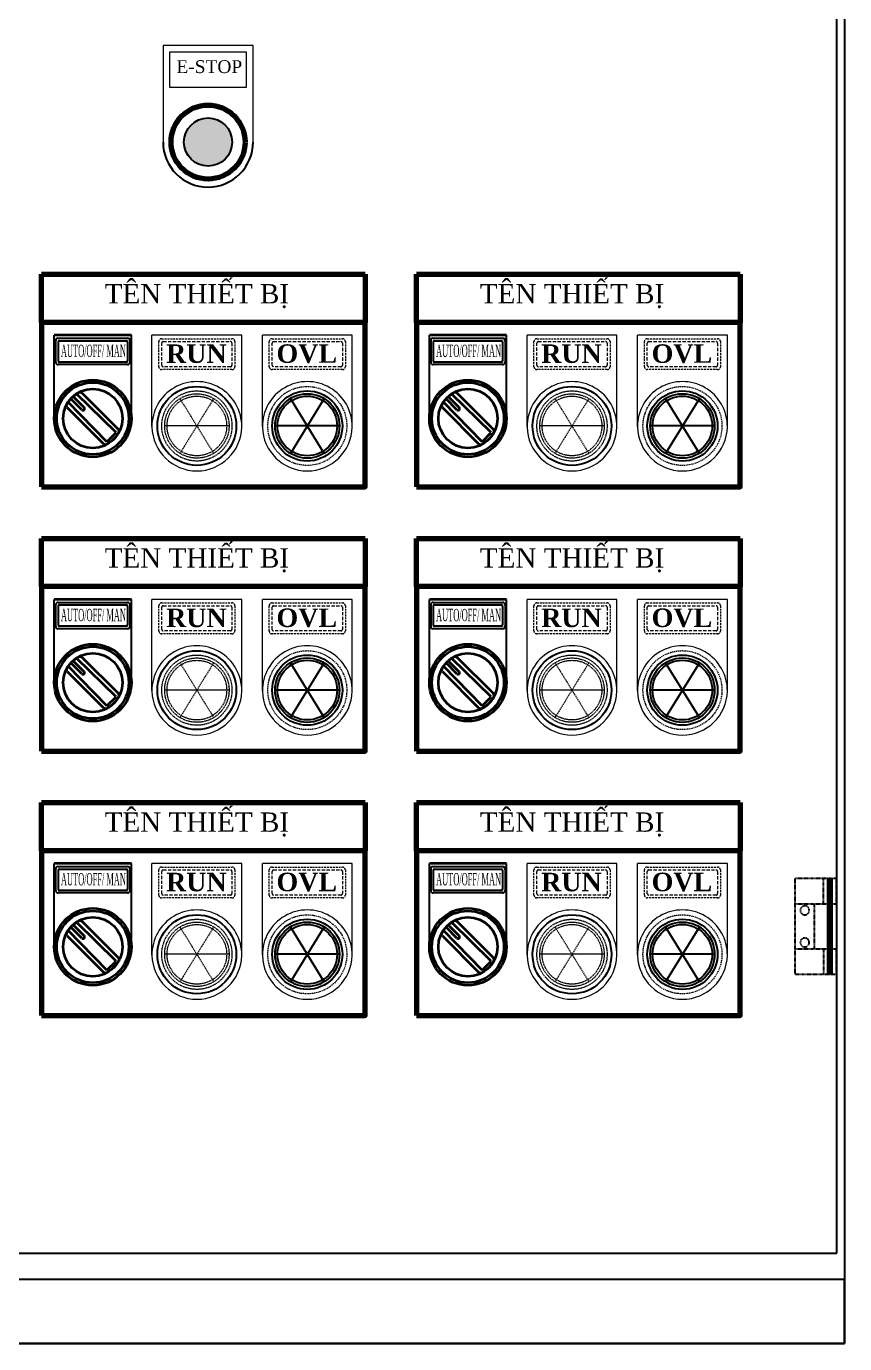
# Model space of a CAD drawing. Header units: inches. Extents: x 187 to 137830, y 99 to 66837.
# Drawn here: x 85398 to 85716, y 59984 to 60496 of the extents above; entities that cross this region are included whole.
import ezdxf

# ---------------------------------------------------------------- set-up
doc = ezdxf.new("R2010")
doc.units = ezdxf.units.IN
doc.header["$MEASUREMENT"] = 0
for name, pattern in [('DASHED', [0.75, 0.5, -0.25]), ('DASHED2', [0.375, 0.25, -0.125]), ('HIDDEN', [0.375, 0.25, -0.125])]:
    doc.linetypes.add(name, pattern=pattern)
for name, color, linetype in [('2', 7, 'Continuous'), ('accessory', 9, 'Continuous'), ('FRAME', 3, 'Continuous'), ('TEXT1', 2, 'Continuous')]:
    doc.layers.add(name, color=color, linetype=linetype)
for name, color, linetype, lineweight in [('KICH THUOC', 6, 'Continuous', 13), ('NetDam', 7, 'Continuous', 35), ('Thin - Continuous', 3, 'DASHED2', 5)]:
    doc.layers.add(name, color=color, linetype=linetype, lineweight=lineweight)
doc.styles.get("Standard").update_dxf_attribs({"font": 'arial.ttf'})

# ---------------------------------------------------------------- blocks, each defined once
blk = doc.blocks.new('HINGE')
at = {"layer": 'accessory', "linetype": 'HIDDEN', "ltscale": 0.5}
for p, q in [((10.5, 17.5), (10.5, 37.5)), ((32.5, 17.5), (0.5, 17.5)), ((17.5, -17.5), (17.5, 17.5)), ((32.5, -17.5), (0.5, -17.5)), ((10.5, -17.5), (10.5, -37.5))]:
    blk.add_line(p, q, dxfattribs=at)
blk.add_lwpolyline([(0.5, -17.5), (0.5, -37.5), (32.5, -37.5), (32.5, 37.5), (0.5, 37.5), (0.5, 17.5)], dxfattribs=at)
at = {"layer": 'accessory', "linetype": 'HIDDEN', "ltscale": 0.5, "const_width": 5}
blk.add_lwpolyline([(5.5, -37.5), (5.5, 37.5)], dxfattribs=at)
at = {"layer": 'accessory', "linetype": 'HIDDEN', "ltscale": 0.5}
for centre in [(25, 12.5), (25, -12.5)]:
    blk.add_circle(centre, 3.5, dxfattribs=at)

msp = doc.modelspace()

# ---------------------------------------------------------------- hatches: boundary and pattern name
h = msp.add_hatch(color=1)
h.dxf.hatch_style = 1
h.paths.add_polyline_path([(85458.9, 60451.39, 1), (85477.65, 60451.39, 1)])

# ---------------------------------------------------------------- linework, layer by layer
at = {"lineweight": 200}
for p, q in [((85403.44, 60381.24), (85403.44, 60399.99)), ((85403.44, 60399.99), (85510.17, 60399.99)), ((85510.17, 60399.99), (85529.35, 60399.99)), ((85529.35, 60399.99), (85529.35, 60381.24)), ((85549.35, 60381.24), (85549.35, 60399.99)), ((85549.35, 60399.99), (85656.08, 60399.99)), ((85656.08, 60399.99), (85675.26, 60399.99)), ((85675.26, 60399.99), (85675.26, 60381.24)), ((85403.44, 60278.49), (85403.44, 60297.24)), ((85403.44, 60297.24), (85510.17, 60297.24)), ((85510.17, 60297.24), (85529.35, 60297.24)), ((85529.35, 60297.24), (85529.35, 60278.49)), ((85549.35, 60278.49), (85549.35, 60297.24)), ((85549.35, 60297.24), (85656.08, 60297.24)), ((85656.08, 60297.24), (85675.26, 60297.24)), ((85675.26, 60297.24), (85675.26, 60278.49)), ((85403.44, 60175.74), (85403.44, 60194.49)), ((85403.44, 60194.49), (85510.17, 60194.49)), ((85510.17, 60194.49), (85529.35, 60194.49)), ((85529.35, 60194.49), (85529.35, 60175.74)), ((85549.35, 60175.74), (85549.35, 60194.49)), ((85549.35, 60194.49), (85656.08, 60194.49)), ((85656.08, 60194.49), (85675.26, 60194.49)), ((85675.26, 60194.49), (85675.26, 60175.74))]:
    msp.add_line(p, q, dxfattribs=at)
for points in [[(85403.44, 60317.24), (85529.35, 60317.24), (85529.35, 60381.24), (85403.44, 60381.24)], [(85549.35, 60317.24), (85675.26, 60317.24), (85675.26, 60381.24), (85549.35, 60381.24)], [(85403.44, 60214.49), (85529.35, 60214.49), (85529.35, 60278.49), (85403.44, 60278.49)], [(85549.35, 60214.49), (85675.26, 60214.49), (85675.26, 60278.49), (85549.35, 60278.49)], [(85403.44, 60111.74), (85529.35, 60111.74), (85529.35, 60175.74), (85403.44, 60175.74)], [(85549.35, 60111.74), (85675.26, 60111.74), (85675.26, 60175.74), (85549.35, 60175.74)]]:
    msp.add_lwpolyline(points, close=True, dxfattribs=at)
at = {"color": 1, "lineweight": 211}
msp.add_circle((85468.27, 60451.39), 14.38, dxfattribs=at)
at = {"color": 1}
msp.add_circle((85468.27, 60451.39), 9.37, dxfattribs=at)
for centre in [(85463.92, 60340.97), (85609.83, 60340.97), (85463.92, 60238.22), (85609.83, 60238.22), (85463.92, 60135.47), (85609.83, 60135.47)]:
    msp.add_circle(centre, 15.35)
at = {"color": 0}
msp.add_arc((85468.27, 60451.39), 17.5, 180, 0, dxfattribs=at)
at = {"layer": '2', "color": 2}
for centre in [(85506.88, 60340.97), (85652.79, 60340.97), (85506.88, 60238.22), (85652.79, 60238.22), (85506.88, 60135.47), (85652.79, 60135.47)]:
    msp.add_circle(centre, 11.6, dxfattribs=at)
at = {"layer": 'FRAME'}
for p, q in [((85712.88, 60019.27), (85712.88, 60465.06)), ((85715.88, 60465.06), (85715.88, 59984.04)), ((85218.88, 60019.27), (85712.88, 60019.27)), ((85715.88, 59984.04), (85215.88, 59984.04))]:
    msp.add_line(p, q, dxfattribs=at)
at = {"layer": 'FRAME', "linetype": 'Continuous'}
for p, q in [((85715.88, 60009.04), (85215.88, 60009.04)), ((85715.88, 59984.04), (85715.88, 60009.04)), ((85215.88, 59984.04), (85715.88, 59984.04))]:
    msp.add_line(p, q, dxfattribs=at)
at = {"layer": 'FRAME'}
for points in [[(85215.88, 60465.06), (85215.88, 60784.04), (85715.88, 60784.04), (85715.88, 60465.06)], [(85712.88, 60465.06), (85712.88, 60781.54), (85218.88, 60781.54), (85218.88, 60465.06)]]:
    msp.add_lwpolyline(points, dxfattribs=at)
at = {"layer": 'KICH THUOC', "color": 0}
msp.add_lwpolyline([(85485.77, 60451.39), (85485.77, 60488.89), (85450.77, 60488.89), (85450.77, 60451.39)], dxfattribs=at)
msp.add_lwpolyline([(85453.27, 60472.71), (85483.27, 60472.71), (85483.27, 60486.39), (85453.27, 60486.39)], close=True, dxfattribs=at)
at = {"layer": 'NetDam', "color": 0, "linetype": 'ByBlock', "lineweight": -2}
for p, q in [((85408.44, 60343.89), (85408.44, 60376.24)), ((85438.44, 60343.89), (85438.44, 60376.24)), ((85554.35, 60343.89), (85554.35, 60376.24)), ((85584.35, 60343.89), (85584.35, 60376.24)), ((85408.44, 60241.14), (85408.44, 60273.49)), ((85438.44, 60241.14), (85438.44, 60273.49)), ((85554.35, 60241.14), (85554.35, 60273.49)), ((85584.35, 60241.14), (85584.35, 60273.49)), ((85408.44, 60138.39), (85408.44, 60170.74)), ((85438.44, 60138.39), (85438.44, 60170.74)), ((85554.35, 60138.39), (85554.35, 60170.74)), ((85584.35, 60138.39), (85584.35, 60170.74))]:
    msp.add_line(p, q, dxfattribs=at)
at = {"layer": 'NetDam', "color": 7, "ltscale": 0.1}
for p, q in [((85438.44, 60376.24), (85408.44, 60376.24)), ((85584.35, 60376.24), (85554.35, 60376.24)), ((85438.44, 60273.49), (85408.44, 60273.49)), ((85584.35, 60273.49), (85554.35, 60273.49)), ((85438.44, 60170.74), (85408.44, 60170.74)), ((85584.35, 60170.74), (85554.35, 60170.74))]:
    msp.add_line(p, q, dxfattribs=at)
at = {"layer": 'NetDam', "color": 0, "lineweight": -2, "ltscale": 3}
for p, q in [((85408.98, 60374.13), (85408.98, 60365.82)), ((85409.95, 60375.1), (85436.93, 60375.1)), ((85437.9, 60374.13), (85437.9, 60365.82)), ((85554.89, 60374.13), (85554.89, 60365.82)), ((85555.86, 60375.1), (85582.84, 60375.1)), ((85583.81, 60374.13), (85583.81, 60365.82)), ((85436.93, 60364.85), (85409.95, 60364.85)), ((85582.84, 60364.85), (85555.86, 60364.85)), ((85408.98, 60271.38), (85408.98, 60263.07)), ((85409.95, 60272.35), (85436.93, 60272.35)), ((85437.9, 60271.38), (85437.9, 60263.07)), ((85554.89, 60271.38), (85554.89, 60263.07)), ((85555.86, 60272.35), (85582.84, 60272.35)), ((85583.81, 60271.38), (85583.81, 60263.07)), ((85436.93, 60262.1), (85409.95, 60262.1)), ((85582.84, 60262.1), (85555.86, 60262.1)), ((85408.98, 60168.63), (85408.98, 60160.32)), ((85409.95, 60169.6), (85436.93, 60169.6)), ((85437.9, 60168.63), (85437.9, 60160.32)), ((85554.89, 60168.63), (85554.89, 60160.32)), ((85555.86, 60169.6), (85582.84, 60169.6)), ((85583.81, 60168.63), (85583.81, 60160.32)), ((85436.93, 60159.35), (85409.95, 60159.35)), ((85582.84, 60159.35), (85555.86, 60159.35))]:
    msp.add_line(p, q, dxfattribs=at)
at = {"layer": 'NetDam', "color": 0, "lineweight": -2, "ltscale": 5}
for p, q in [((85409.95, 60373.65), (85409.95, 60366.31)), ((85410.44, 60374.13), (85436.44, 60374.13)), ((85436.93, 60373.65), (85436.93, 60366.31)), ((85555.86, 60373.65), (85555.86, 60366.31)), ((85556.35, 60374.13), (85582.35, 60374.13)), ((85582.84, 60373.65), (85582.84, 60366.31)), ((85436.44, 60365.82), (85410.44, 60365.82)), ((85582.35, 60365.82), (85556.35, 60365.82)), ((85409.95, 60270.9), (85409.95, 60263.56)), ((85410.44, 60271.38), (85436.44, 60271.38)), ((85436.93, 60270.9), (85436.93, 60263.56)), ((85555.86, 60270.9), (85555.86, 60263.56)), ((85556.35, 60271.38), (85582.35, 60271.38)), ((85582.84, 60270.9), (85582.84, 60263.56)), ((85436.44, 60263.07), (85410.44, 60263.07)), ((85582.35, 60263.07), (85556.35, 60263.07)), ((85409.95, 60168.15), (85409.95, 60160.81)), ((85410.44, 60168.63), (85436.44, 60168.63)), ((85436.93, 60168.15), (85436.93, 60160.81)), ((85555.86, 60168.15), (85555.86, 60160.81)), ((85556.35, 60168.63), (85582.35, 60168.63)), ((85582.84, 60168.15), (85582.84, 60160.81)), ((85436.44, 60160.32), (85410.44, 60160.32)), ((85582.35, 60160.32), (85556.35, 60160.32))]:
    msp.add_line(p, q, dxfattribs=at)
at = {"layer": 'NetDam'}
for p, q in [((85413.32, 60349.36), (85415.31, 60352.02)), ((85428.96, 60334.84), (85413.88, 60350.28)), ((85419.19, 60347.29), (85414.95, 60351.53)), ((85415.31, 60352.02), (85417.97, 60354)), ((85420.04, 60348.14), (85415.8, 60352.38)), ((85432.49, 60338.37), (85417.05, 60353.45)), ((85417.97, 60354), (85418.59, 60354.11)), ((85418.59, 60354.11), (85419.15, 60353.83)), ((85419.15, 60353.83), (85433.38, 60339.6)), ((85559.23, 60349.36), (85561.22, 60352.02)), ((85574.87, 60334.84), (85559.79, 60350.28)), ((85565.1, 60347.29), (85560.86, 60351.53)), ((85561.22, 60352.02), (85563.88, 60354)), ((85565.95, 60348.14), (85561.71, 60352.38)), ((85578.4, 60338.37), (85562.96, 60353.45)), ((85563.88, 60354), (85564.5, 60354.11)), ((85564.5, 60354.11), (85565.06, 60353.83)), ((85565.06, 60353.83), (85579.29, 60339.6)), ((85413.21, 60348.74), (85413.32, 60349.36)), ((85413.5, 60348.17), (85413.21, 60348.74)), ((85413.5, 60348.17), (85427.73, 60333.94)), ((85559.12, 60348.74), (85559.23, 60349.36)), ((85559.41, 60348.17), (85559.12, 60348.74)), ((85559.41, 60348.17), (85573.64, 60333.94)), ((85430.75, 60335.01), (85428.91, 60333.77)), ((85428.96, 60334.84), (85432.49, 60338.37)), ((85432.32, 60336.58), (85430.75, 60335.01)), ((85433.56, 60338.42), (85432.32, 60336.58)), ((85433.67, 60339.04), (85433.38, 60339.6)), ((85433.67, 60339.04), (85433.56, 60338.42)), ((85576.66, 60335.01), (85574.82, 60333.77)), ((85574.87, 60334.84), (85578.4, 60338.37)), ((85578.23, 60336.58), (85576.66, 60335.01)), ((85579.47, 60338.42), (85578.23, 60336.58)), ((85579.58, 60339.04), (85579.29, 60339.6)), ((85579.58, 60339.04), (85579.47, 60338.42)), ((85428.29, 60333.66), (85427.73, 60333.94)), ((85428.91, 60333.77), (85428.29, 60333.66)), ((85574.2, 60333.66), (85573.64, 60333.94)), ((85574.82, 60333.77), (85574.2, 60333.66)), ((85413.32, 60246.61), (85415.31, 60249.27)), ((85428.96, 60232.09), (85413.88, 60247.53)), ((85419.19, 60244.54), (85414.95, 60248.78)), ((85415.31, 60249.27), (85417.97, 60251.25)), ((85420.04, 60245.39), (85415.8, 60249.63)), ((85432.49, 60235.62), (85417.05, 60250.7)), ((85417.97, 60251.25), (85418.59, 60251.36)), ((85418.59, 60251.36), (85419.15, 60251.08)), ((85419.15, 60251.08), (85433.38, 60236.85)), ((85559.23, 60246.61), (85561.22, 60249.27)), ((85574.87, 60232.09), (85559.79, 60247.53)), ((85565.1, 60244.54), (85560.86, 60248.78)), ((85561.22, 60249.27), (85563.88, 60251.25)), ((85565.95, 60245.39), (85561.71, 60249.63)), ((85578.4, 60235.62), (85562.96, 60250.7)), ((85563.88, 60251.25), (85564.5, 60251.36)), ((85564.5, 60251.36), (85565.06, 60251.08)), ((85565.06, 60251.08), (85579.29, 60236.85)), ((85413.21, 60245.99), (85413.32, 60246.61)), ((85413.5, 60245.42), (85413.21, 60245.99)), ((85413.5, 60245.42), (85427.73, 60231.19)), ((85559.12, 60245.99), (85559.23, 60246.61)), ((85559.41, 60245.42), (85559.12, 60245.99)), ((85559.41, 60245.42), (85573.64, 60231.19)), ((85430.75, 60232.26), (85428.91, 60231.02)), ((85428.96, 60232.09), (85432.49, 60235.62)), ((85432.32, 60233.83), (85430.75, 60232.26)), ((85433.56, 60235.67), (85432.32, 60233.83)), ((85433.67, 60236.29), (85433.38, 60236.85)), ((85433.67, 60236.29), (85433.56, 60235.67)), ((85576.66, 60232.26), (85574.82, 60231.02)), ((85574.87, 60232.09), (85578.4, 60235.62)), ((85578.23, 60233.83), (85576.66, 60232.26)), ((85579.47, 60235.67), (85578.23, 60233.83)), ((85579.58, 60236.29), (85579.29, 60236.85)), ((85579.58, 60236.29), (85579.47, 60235.67)), ((85428.29, 60230.91), (85427.73, 60231.19)), ((85428.91, 60231.02), (85428.29, 60230.91)), ((85574.2, 60230.91), (85573.64, 60231.19)), ((85574.82, 60231.02), (85574.2, 60230.91)), ((85413.32, 60143.86), (85415.31, 60146.52)), ((85419.19, 60141.79), (85414.95, 60146.03)), ((85415.31, 60146.52), (85417.97, 60148.5)), ((85420.04, 60142.64), (85415.8, 60146.88)), ((85432.49, 60132.87), (85417.05, 60147.95)), ((85417.97, 60148.5), (85418.59, 60148.61)), ((85418.59, 60148.61), (85419.15, 60148.33)), ((85419.15, 60148.33), (85433.38, 60134.1)), ((85559.23, 60143.86), (85561.22, 60146.52)), ((85565.1, 60141.79), (85560.86, 60146.03)), ((85561.22, 60146.52), (85563.88, 60148.5)), ((85565.95, 60142.64), (85561.71, 60146.88)), ((85578.4, 60132.87), (85562.96, 60147.95)), ((85563.88, 60148.5), (85564.5, 60148.61)), ((85564.5, 60148.61), (85565.06, 60148.33)), ((85565.06, 60148.33), (85579.29, 60134.1)), ((85413.21, 60143.24), (85413.32, 60143.86)), ((85413.5, 60142.67), (85413.21, 60143.24)), ((85413.5, 60142.67), (85427.73, 60128.44)), ((85428.96, 60129.34), (85413.88, 60144.78)), ((85559.12, 60143.24), (85559.23, 60143.86)), ((85559.41, 60142.67), (85559.12, 60143.24)), ((85559.41, 60142.67), (85573.64, 60128.44)), ((85574.87, 60129.34), (85559.79, 60144.78)), ((85428.96, 60129.34), (85432.49, 60132.87)), ((85432.32, 60131.08), (85430.75, 60129.51)), ((85433.56, 60132.92), (85432.32, 60131.08)), ((85433.67, 60133.54), (85433.38, 60134.1)), ((85433.67, 60133.54), (85433.56, 60132.92)), ((85574.87, 60129.34), (85578.4, 60132.87)), ((85578.23, 60131.08), (85576.66, 60129.51)), ((85579.47, 60132.92), (85578.23, 60131.08)), ((85579.58, 60133.54), (85579.29, 60134.1)), ((85579.58, 60133.54), (85579.47, 60132.92)), ((85428.29, 60128.16), (85427.73, 60128.44)), ((85428.91, 60128.27), (85428.29, 60128.16)), ((85430.75, 60129.51), (85428.91, 60128.27)), ((85574.2, 60128.16), (85573.64, 60128.44)), ((85574.82, 60128.27), (85574.2, 60128.16)), ((85576.66, 60129.51), (85574.82, 60128.27))]:
    msp.add_line(p, q, dxfattribs=at)
for centre, radius in [((85423.44, 60343.89), 15), ((85423.44, 60343.89), 14), ((85423.44, 60343.89), 11.5), ((85569.35, 60343.89), 15), ((85569.35, 60343.89), 14), ((85569.35, 60343.89), 11.5), ((85423.44, 60241.14), 15), ((85423.44, 60241.14), 14), ((85423.44, 60241.14), 11.5), ((85569.35, 60241.14), 15), ((85569.35, 60241.14), 14), ((85569.35, 60241.14), 11.5), ((85423.44, 60138.39), 15), ((85423.44, 60138.39), 14), ((85569.35, 60138.39), 15), ((85569.35, 60138.39), 14), ((85423.44, 60138.39), 11.5), ((85569.35, 60138.39), 11.5)]:
    msp.add_circle(centre, radius, dxfattribs=at)
at = {"layer": 'NetDam', "color": 0, "lineweight": -2, "ltscale": 3}
for centre, start, end in [((85409.95, 60374.13), 90, 180), ((85436.93, 60374.13), 360, 90), ((85555.86, 60374.13), 90, 180), ((85582.84, 60374.13), 360, 90), ((85409.95, 60365.82), 180, 270), ((85436.93, 60365.82), 270, 0), ((85555.86, 60365.82), 180, 270), ((85582.84, 60365.82), 270, 0), ((85409.95, 60271.38), 90, 180), ((85436.93, 60271.38), 360, 90), ((85555.86, 60271.38), 90, 180), ((85582.84, 60271.38), 360, 90), ((85409.95, 60263.07), 180, 270), ((85436.93, 60263.07), 270, 0), ((85555.86, 60263.07), 180, 270), ((85582.84, 60263.07), 270, 0), ((85409.95, 60168.63), 90, 180), ((85436.93, 60168.63), 360, 90), ((85555.86, 60168.63), 90, 180), ((85582.84, 60168.63), 360, 90), ((85409.95, 60160.32), 180, 270), ((85436.93, 60160.32), 270, 0), ((85555.86, 60160.32), 180, 270), ((85582.84, 60160.32), 270, 0)]:
    msp.add_arc(centre, 0.971, start, end, dxfattribs=at)
at = {"layer": 'NetDam', "color": 0, "lineweight": -2, "ltscale": 5}
for centre, start, end in [((85410.44, 60373.65), 90, 180), ((85436.44, 60373.65), 0, 90), ((85556.35, 60373.65), 90, 180), ((85582.35, 60373.65), 0, 90), ((85410.44, 60366.31), 180, 270), ((85436.44, 60366.31), 270, 360), ((85556.35, 60366.31), 180, 270), ((85582.35, 60366.31), 270, 360), ((85410.44, 60270.9), 90, 180), ((85436.44, 60270.9), 0, 90), ((85556.35, 60270.9), 90, 180), ((85582.35, 60270.9), 0, 90), ((85410.44, 60263.56), 180, 270), ((85436.44, 60263.56), 270, 360), ((85556.35, 60263.56), 180, 270), ((85582.35, 60263.56), 270, 360), ((85410.44, 60168.15), 90, 180), ((85436.44, 60168.15), 0, 90), ((85556.35, 60168.15), 90, 180), ((85582.35, 60168.15), 0, 90), ((85410.44, 60160.81), 180, 270), ((85436.44, 60160.81), 270, 360), ((85556.35, 60160.81), 180, 270), ((85582.35, 60160.81), 270, 360)]:
    msp.add_arc(centre, 0.486, start, end, dxfattribs=at)
at = {"layer": 'NetDam'}
for centre in [(85419.61, 60347.72), (85565.52, 60347.72), (85419.61, 60244.97), (85565.52, 60244.97), (85419.61, 60142.22), (85565.52, 60142.22)]:
    msp.add_arc(centre, 0.6, 224.9129, 45.0866, dxfattribs=at)
at = {"layer": 'TEXT1'}
for p, q in [((85513.46, 60330.31), (85500.29, 60351.62)), ((85513.46, 60351.62), (85500.3, 60330.31)), ((85659.37, 60330.31), (85646.2, 60351.62)), ((85659.37, 60351.62), (85646.21, 60330.31)), ((85519.4, 60340.97), (85494.35, 60340.97)), ((85665.31, 60340.97), (85640.26, 60340.97)), ((85513.46, 60227.56), (85500.29, 60248.87)), ((85513.46, 60248.87), (85500.3, 60227.56)), ((85659.37, 60227.56), (85646.2, 60248.87)), ((85659.37, 60248.87), (85646.21, 60227.56)), ((85519.4, 60238.22), (85494.35, 60238.22)), ((85665.31, 60238.22), (85640.26, 60238.22)), ((85513.46, 60124.81), (85500.29, 60146.12)), ((85513.46, 60146.12), (85500.3, 60124.81)), ((85659.37, 60124.81), (85646.2, 60146.12)), ((85659.37, 60146.12), (85646.21, 60124.81)), ((85519.4, 60135.47), (85494.35, 60135.47)), ((85665.31, 60135.47), (85640.26, 60135.47))]:
    msp.add_line(p, q, dxfattribs=at)
at = {"layer": 'TEXT1', "color": 5, "linetype": 'DASHED', "lineweight": 5, "ltscale": 3}
for p, q in [((85500.3, 60351.62), (85506.88, 60340.97)), ((85500.3, 60351.62), (85506.88, 60340.97)), ((85513.46, 60351.62), (85506.88, 60340.97)), ((85513.46, 60351.62), (85506.88, 60340.97)), ((85646.21, 60351.62), (85652.79, 60340.97)), ((85646.21, 60351.62), (85652.79, 60340.97)), ((85659.37, 60351.62), (85652.79, 60340.97)), ((85659.37, 60351.62), (85652.79, 60340.97)), ((85506.87, 60340.97), (85494.35, 60340.97)), ((85506.87, 60340.97), (85494.35, 60340.97)), ((85500.3, 60330.31), (85506.88, 60340.97)), ((85500.3, 60330.31), (85506.88, 60340.97)), ((85513.46, 60330.31), (85506.88, 60340.97)), ((85506.88, 60340.97), (85519.4, 60340.97)), ((85513.46, 60330.31), (85506.88, 60340.97)), ((85506.88, 60340.97), (85519.4, 60340.97)), ((85652.78, 60340.97), (85640.26, 60340.97)), ((85652.78, 60340.97), (85640.26, 60340.97)), ((85646.21, 60330.31), (85652.79, 60340.97)), ((85646.21, 60330.31), (85652.79, 60340.97)), ((85659.37, 60330.31), (85652.79, 60340.97)), ((85652.79, 60340.97), (85665.31, 60340.97)), ((85659.37, 60330.31), (85652.79, 60340.97)), ((85652.79, 60340.97), (85665.31, 60340.97)), ((85500.3, 60248.87), (85506.88, 60238.22)), ((85500.3, 60248.87), (85506.88, 60238.22)), ((85513.46, 60248.87), (85506.88, 60238.22)), ((85513.46, 60248.87), (85506.88, 60238.22)), ((85646.21, 60248.87), (85652.79, 60238.22)), ((85646.21, 60248.87), (85652.79, 60238.22)), ((85659.37, 60248.87), (85652.79, 60238.22)), ((85659.37, 60248.87), (85652.79, 60238.22)), ((85506.87, 60238.22), (85494.35, 60238.22)), ((85506.87, 60238.22), (85494.35, 60238.22)), ((85500.3, 60227.56), (85506.88, 60238.22)), ((85500.3, 60227.56), (85506.88, 60238.22)), ((85513.46, 60227.56), (85506.88, 60238.22)), ((85506.88, 60238.22), (85519.4, 60238.22)), ((85513.46, 60227.56), (85506.88, 60238.22)), ((85506.88, 60238.22), (85519.4, 60238.22)), ((85652.78, 60238.22), (85640.26, 60238.22)), ((85652.78, 60238.22), (85640.26, 60238.22)), ((85646.21, 60227.56), (85652.79, 60238.22)), ((85646.21, 60227.56), (85652.79, 60238.22)), ((85659.37, 60227.56), (85652.79, 60238.22)), ((85652.79, 60238.22), (85665.31, 60238.22)), ((85659.37, 60227.56), (85652.79, 60238.22)), ((85652.79, 60238.22), (85665.31, 60238.22)), ((85500.3, 60146.12), (85506.88, 60135.47)), ((85500.3, 60146.12), (85506.88, 60135.47)), ((85513.46, 60146.12), (85506.88, 60135.47)), ((85513.46, 60146.12), (85506.88, 60135.47)), ((85646.21, 60146.12), (85652.79, 60135.47)), ((85646.21, 60146.12), (85652.79, 60135.47)), ((85659.37, 60146.12), (85652.79, 60135.47)), ((85659.37, 60146.12), (85652.79, 60135.47)), ((85506.87, 60135.47), (85494.35, 60135.47)), ((85506.87, 60135.47), (85494.35, 60135.47)), ((85500.3, 60124.81), (85506.88, 60135.47)), ((85500.3, 60124.81), (85506.88, 60135.47)), ((85513.46, 60124.81), (85506.88, 60135.47)), ((85506.88, 60135.47), (85519.4, 60135.47)), ((85513.46, 60124.81), (85506.88, 60135.47)), ((85506.88, 60135.47), (85519.4, 60135.47)), ((85652.78, 60135.47), (85640.26, 60135.47)), ((85652.78, 60135.47), (85640.26, 60135.47)), ((85646.21, 60124.81), (85652.79, 60135.47)), ((85646.21, 60124.81), (85652.79, 60135.47)), ((85659.37, 60124.81), (85652.79, 60135.47)), ((85652.79, 60135.47), (85665.31, 60135.47)), ((85659.37, 60124.81), (85652.79, 60135.47)), ((85652.79, 60135.47), (85665.31, 60135.47))]:
    msp.add_line(p, q, dxfattribs=at)
at = {"layer": 'TEXT1', "color": 133, "linetype": 'DASHED', "lineweight": 5}
for centre in [(85506.87, 60340.97), (85506.87, 60340.97), (85652.78, 60340.97), (85652.78, 60340.97), (85506.87, 60238.22), (85506.87, 60238.22), (85652.78, 60238.22), (85652.78, 60238.22), (85506.87, 60135.47), (85506.87, 60135.47), (85652.78, 60135.47), (85652.78, 60135.47)]:
    msp.add_circle(centre, 13.65, dxfattribs=at)
at = {"layer": 'TEXT1'}
for centre, radius in [((85506.87, 60340.97), 13.65), ((85506.87, 60340.97), 12.53), ((85652.78, 60340.97), 13.65), ((85652.78, 60340.97), 12.53), ((85506.87, 60238.22), 13.65), ((85506.87, 60238.22), 12.53), ((85652.78, 60238.22), 13.65), ((85652.78, 60238.22), 12.53), ((85506.87, 60135.47), 13.65), ((85506.87, 60135.47), 12.53), ((85652.78, 60135.47), 13.65), ((85652.78, 60135.47), 12.53)]:
    msp.add_circle(centre, radius, dxfattribs=at)
at = {"layer": 'Thin - Continuous', "color": 171, "linetype": 'ByBlock', "lineweight": 5}
for p, q in [((85481.4, 60376.24), (85446.44, 60376.24)), ((85446.44, 60340.78), (85446.44, 60376.24)), ((85481.4, 60340.78), (85481.4, 60376.24)), ((85524.35, 60376.24), (85489.4, 60376.24)), ((85489.4, 60340.78), (85489.4, 60376.24)), ((85524.35, 60340.78), (85524.35, 60376.24)), ((85627.31, 60376.24), (85592.35, 60376.24)), ((85592.35, 60340.78), (85592.35, 60376.24)), ((85627.31, 60340.78), (85627.31, 60376.24)), ((85670.26, 60376.24), (85635.31, 60376.24)), ((85635.31, 60340.78), (85635.31, 60376.24)), ((85670.26, 60340.78), (85670.26, 60376.24)), ((85481.4, 60273.49), (85446.44, 60273.49)), ((85446.44, 60238.03), (85446.44, 60273.49)), ((85481.4, 60238.03), (85481.4, 60273.49)), ((85524.35, 60273.49), (85489.4, 60273.49)), ((85489.4, 60238.03), (85489.4, 60273.49)), ((85524.35, 60238.03), (85524.35, 60273.49)), ((85627.31, 60273.49), (85592.35, 60273.49)), ((85592.35, 60238.03), (85592.35, 60273.49)), ((85627.31, 60238.03), (85627.31, 60273.49)), ((85670.26, 60273.49), (85635.31, 60273.49)), ((85635.31, 60238.03), (85635.31, 60273.49)), ((85670.26, 60238.03), (85670.26, 60273.49)), ((85481.4, 60170.74), (85446.44, 60170.74)), ((85446.44, 60135.28), (85446.44, 60170.74)), ((85481.4, 60135.28), (85481.4, 60170.74)), ((85524.35, 60170.74), (85489.4, 60170.74)), ((85489.4, 60135.28), (85489.4, 60170.74)), ((85524.35, 60135.28), (85524.35, 60170.74)), ((85627.31, 60170.74), (85592.35, 60170.74)), ((85592.35, 60135.28), (85592.35, 60170.74)), ((85627.31, 60135.28), (85627.31, 60170.74)), ((85670.26, 60170.74), (85635.31, 60170.74)), ((85635.31, 60135.28), (85635.31, 60170.74)), ((85670.26, 60135.28), (85670.26, 60170.74))]:
    msp.add_line(p, q, dxfattribs=at)
at = {"layer": 'Thin - Continuous'}
for p, q in [((85470.5, 60351.62), (85457.34, 60330.31)), ((85457.34, 60351.62), (85470.5, 60330.31)), ((85616.41, 60351.62), (85603.25, 60330.31)), ((85603.25, 60351.62), (85616.41, 60330.31)), ((85476.44, 60340.97), (85451.39, 60340.97)), ((85622.35, 60340.97), (85597.3, 60340.97)), ((85470.5, 60248.87), (85457.34, 60227.56)), ((85457.34, 60248.87), (85470.5, 60227.56)), ((85616.41, 60248.87), (85603.25, 60227.56)), ((85603.25, 60248.87), (85616.41, 60227.56)), ((85476.44, 60238.22), (85451.39, 60238.22)), ((85622.35, 60238.22), (85597.3, 60238.22)), ((85470.5, 60146.12), (85457.34, 60124.81)), ((85457.34, 60146.12), (85470.5, 60124.81)), ((85616.41, 60146.12), (85603.25, 60124.81)), ((85603.25, 60146.12), (85616.41, 60124.81)), ((85476.44, 60135.47), (85451.39, 60135.47)), ((85622.35, 60135.47), (85597.3, 60135.47))]:
    msp.add_line(p, q, dxfattribs=at)
at = {"layer": 'Thin - Continuous', "color": 6, "linetype": 'HIDDEN', "lineweight": 5, "ltscale": 3}
for points in [[(85477.58, 60362.89), (85450.26, 60362.89, -0.414214), (85449.12, 60364.02), (85449.12, 60373.77, -0.414214), (85450.26, 60374.91), (85477.58, 60374.91, -0.414214), (85478.72, 60373.77), (85478.72, 60364.02, -0.414214)], [(85520.54, 60362.89), (85493.21, 60362.89, -0.414214), (85492.07, 60364.02), (85492.07, 60373.77, -0.414214), (85493.21, 60374.91), (85520.54, 60374.91, -0.414214), (85521.67, 60373.77), (85521.67, 60364.02, -0.414214)], [(85623.49, 60362.89), (85596.17, 60362.89, -0.414214), (85595.03, 60364.02), (85595.03, 60373.77, -0.414214), (85596.17, 60374.91), (85623.49, 60374.91, -0.414214), (85624.63, 60373.77), (85624.63, 60364.02, -0.414214)], [(85666.45, 60362.89), (85639.12, 60362.89, -0.414214), (85637.98, 60364.02), (85637.98, 60373.77, -0.414214), (85639.12, 60374.91), (85666.45, 60374.91, -0.414214), (85667.58, 60373.77), (85667.58, 60364.02, -0.414214)], [(85477.58, 60260.14), (85450.26, 60260.14, -0.414214), (85449.12, 60261.27), (85449.12, 60271.02, -0.414214), (85450.26, 60272.16), (85477.58, 60272.16, -0.414214), (85478.72, 60271.02), (85478.72, 60261.27, -0.414214)], [(85520.54, 60260.14), (85493.21, 60260.14, -0.414214), (85492.07, 60261.27), (85492.07, 60271.02, -0.414214), (85493.21, 60272.16), (85520.54, 60272.16, -0.414214), (85521.67, 60271.02), (85521.67, 60261.27, -0.414214)], [(85623.49, 60260.14), (85596.17, 60260.14, -0.414214), (85595.03, 60261.27), (85595.03, 60271.02, -0.414214), (85596.17, 60272.16), (85623.49, 60272.16, -0.414214), (85624.63, 60271.02), (85624.63, 60261.27, -0.414214)], [(85666.45, 60260.14), (85639.12, 60260.14, -0.414214), (85637.98, 60261.27), (85637.98, 60271.02, -0.414214), (85639.12, 60272.16), (85666.45, 60272.16, -0.414214), (85667.58, 60271.02), (85667.58, 60261.27, -0.414214)], [(85477.58, 60157.39), (85450.26, 60157.39, -0.414214), (85449.12, 60158.52), (85449.12, 60168.27, -0.414214), (85450.26, 60169.41), (85477.58, 60169.41, -0.414214), (85478.72, 60168.27), (85478.72, 60158.52, -0.414214)], [(85520.54, 60157.39), (85493.21, 60157.39, -0.414214), (85492.07, 60158.52), (85492.07, 60168.27, -0.414214), (85493.21, 60169.41), (85520.54, 60169.41, -0.414214), (85521.67, 60168.27), (85521.67, 60158.52, -0.414214)], [(85623.49, 60157.39), (85596.17, 60157.39, -0.414214), (85595.03, 60158.52), (85595.03, 60168.27, -0.414214), (85596.17, 60169.41), (85623.49, 60169.41, -0.414214), (85624.63, 60168.27), (85624.63, 60158.52, -0.414214)], [(85666.45, 60157.39), (85639.12, 60157.39, -0.414214), (85637.98, 60158.52), (85637.98, 60168.27, -0.414214), (85639.12, 60169.41), (85666.45, 60169.41, -0.414214), (85667.58, 60168.27), (85667.58, 60158.52, -0.414214)]]:
    msp.add_lwpolyline(points, format="xyb", close=True, dxfattribs=at)
at = {"layer": 'Thin - Continuous', "color": 4, "linetype": 'HIDDEN', "lineweight": 5, "ltscale": 5}
for points in [[(85477.01, 60364.02), (85450.83, 60364.02, -0.414214), (85450.26, 60364.59), (85450.26, 60373.2, -0.414214), (85450.83, 60373.77), (85477.01, 60373.77, -0.414214), (85477.58, 60373.2), (85477.58, 60364.59, -0.414214)], [(85519.97, 60364.02), (85493.78, 60364.02, -0.414214), (85493.21, 60364.59), (85493.21, 60373.2, -0.414214), (85493.78, 60373.77), (85519.97, 60373.77, -0.414214), (85520.54, 60373.2), (85520.54, 60364.59, -0.414214)], [(85622.92, 60364.02), (85596.74, 60364.02, -0.414214), (85596.17, 60364.59), (85596.17, 60373.2, -0.414214), (85596.74, 60373.77), (85622.92, 60373.77, -0.414214), (85623.49, 60373.2), (85623.49, 60364.59, -0.414214)], [(85665.88, 60364.02), (85639.69, 60364.02, -0.414214), (85639.12, 60364.59), (85639.12, 60373.2, -0.414214), (85639.69, 60373.77), (85665.88, 60373.77, -0.414214), (85666.45, 60373.2), (85666.45, 60364.59, -0.414214)], [(85477.01, 60261.27), (85450.83, 60261.27, -0.414214), (85450.26, 60261.84), (85450.26, 60270.45, -0.414214), (85450.83, 60271.02), (85477.01, 60271.02, -0.414214), (85477.58, 60270.45), (85477.58, 60261.84, -0.414214)], [(85519.97, 60261.27), (85493.78, 60261.27, -0.414214), (85493.21, 60261.84), (85493.21, 60270.45, -0.414214), (85493.78, 60271.02), (85519.97, 60271.02, -0.414214), (85520.54, 60270.45), (85520.54, 60261.84, -0.414214)], [(85622.92, 60261.27), (85596.74, 60261.27, -0.414214), (85596.17, 60261.84), (85596.17, 60270.45, -0.414214), (85596.74, 60271.02), (85622.92, 60271.02, -0.414214), (85623.49, 60270.45), (85623.49, 60261.84, -0.414214)], [(85665.88, 60261.27), (85639.69, 60261.27, -0.414214), (85639.12, 60261.84), (85639.12, 60270.45, -0.414214), (85639.69, 60271.02), (85665.88, 60271.02, -0.414214), (85666.45, 60270.45), (85666.45, 60261.84, -0.414214)], [(85477.01, 60158.52), (85450.83, 60158.52, -0.414214), (85450.26, 60159.09), (85450.26, 60167.7, -0.414214), (85450.83, 60168.27), (85477.01, 60168.27, -0.414214), (85477.58, 60167.7), (85477.58, 60159.09, -0.414214)], [(85519.97, 60158.52), (85493.78, 60158.52, -0.414214), (85493.21, 60159.09), (85493.21, 60167.7, -0.414214), (85493.78, 60168.27), (85519.97, 60168.27, -0.414214), (85520.54, 60167.7), (85520.54, 60159.09, -0.414214)], [(85622.92, 60158.52), (85596.74, 60158.52, -0.414214), (85596.17, 60159.09), (85596.17, 60167.7, -0.414214), (85596.74, 60168.27), (85622.92, 60168.27, -0.414214), (85623.49, 60167.7), (85623.49, 60159.09, -0.414214)], [(85665.88, 60158.52), (85639.69, 60158.52, -0.414214), (85639.12, 60159.09), (85639.12, 60167.7, -0.414214), (85639.69, 60168.27), (85665.88, 60168.27, -0.414214), (85666.45, 60167.7), (85666.45, 60159.09, -0.414214)]]:
    msp.add_lwpolyline(points, format="xyb", close=True, dxfattribs=at)
at = {"layer": 'Thin - Continuous', "color": 133, "linetype": 'DASHED', "lineweight": 5}
for centre in [(85506.88, 60340.97), (85506.88, 60340.97), (85652.79, 60340.97), (85652.79, 60340.97), (85506.88, 60238.22), (85506.88, 60238.22), (85652.79, 60238.22), (85652.79, 60238.22), (85506.88, 60135.47), (85506.88, 60135.47), (85652.79, 60135.47), (85652.79, 60135.47)]:
    msp.add_circle(centre, 15.36, dxfattribs=at)
at = {"layer": 'Thin - Continuous'}
for centre, radius in [((85463.92, 60340.97), 13.65), ((85463.92, 60340.97), 12.52), ((85463.92, 60340.97), 11.6), ((85609.83, 60340.97), 13.65), ((85609.83, 60340.97), 12.52), ((85609.83, 60340.97), 11.6), ((85463.92, 60238.22), 13.65), ((85463.92, 60238.22), 12.52), ((85463.92, 60238.22), 11.6), ((85609.83, 60238.22), 13.65), ((85609.83, 60238.22), 12.52), ((85609.83, 60238.22), 11.6), ((85463.92, 60135.47), 13.65), ((85463.92, 60135.47), 12.52), ((85463.92, 60135.47), 11.6), ((85609.83, 60135.47), 13.65), ((85609.83, 60135.47), 12.52), ((85609.83, 60135.47), 11.6)]:
    msp.add_circle(centre, radius, dxfattribs=at)
at = {"layer": 'Thin - Continuous', "color": 4, "linetype": 'DASHED', "lineweight": 5, "ltscale": 3}
for centre in [(85506.87, 60340.97), (85652.78, 60340.97), (85506.87, 60238.22), (85652.78, 60238.22), (85506.87, 60135.47), (85652.78, 60135.47)]:
    msp.add_circle(centre, 12.52, dxfattribs=at)
at = {"layer": 'Thin - Continuous', "color": 1, "linetype": 'DASHED', "lineweight": 5, "ltscale": 3}
for centre in [(85506.87, 60340.97), (85652.78, 60340.97), (85506.87, 60238.22), (85652.78, 60238.22), (85506.87, 60135.47), (85652.78, 60135.47)]:
    msp.add_circle(centre, 12.52, dxfattribs=at)
at = {"layer": 'Thin - Continuous', "color": 171, "linetype": 'ByBlock', "lineweight": 5}
for centre, start, end in [((85463.92, 60340.75), 359.3958, 180.6042), ((85506.88, 60340.75), 359.3958, 180.6042), ((85609.83, 60340.75), 359.3958, 180.6042), ((85652.79, 60340.75), 359.3958, 180.6042), ((85463.92, 60340.97), 181.3264, 358.6736), ((85463.92, 60340.97), 181.3264, 358.6736), ((85506.88, 60340.97), 181.3264, 358.6736), ((85506.88, 60340.97), 181.3264, 358.6736), ((85609.83, 60340.97), 181.3264, 358.6736), ((85609.83, 60340.97), 181.3264, 358.6736), ((85652.79, 60340.97), 181.3264, 358.6736), ((85652.79, 60340.97), 181.3264, 358.6736), ((85463.92, 60238), 359.3958, 180.6042), ((85506.88, 60238), 359.3958, 180.6042), ((85609.83, 60238), 359.3958, 180.6042), ((85652.79, 60238), 359.3958, 180.6042), ((85463.92, 60238.22), 181.3264, 358.6736), ((85463.92, 60238.22), 181.3264, 358.6736), ((85506.88, 60238.22), 181.3264, 358.6736), ((85506.88, 60238.22), 181.3264, 358.6736), ((85609.83, 60238.22), 181.3264, 358.6736), ((85609.83, 60238.22), 181.3264, 358.6736), ((85652.79, 60238.22), 181.3264, 358.6736), ((85652.79, 60238.22), 181.3264, 358.6736), ((85463.92, 60135.25), 359.3958, 180.6042), ((85506.88, 60135.25), 359.3958, 180.6042), ((85609.83, 60135.25), 359.3958, 180.6042), ((85652.79, 60135.25), 359.3958, 180.6042), ((85463.92, 60135.47), 181.3264, 358.6736), ((85463.92, 60135.47), 181.3264, 358.6736), ((85506.88, 60135.47), 181.3264, 358.6736), ((85506.88, 60135.47), 181.3264, 358.6736), ((85609.83, 60135.47), 181.3264, 358.6736), ((85609.83, 60135.47), 181.3264, 358.6736), ((85652.79, 60135.47), 181.3264, 358.6736), ((85652.79, 60135.47), 181.3264, 358.6736)]:
    msp.add_arc(centre, 17.48, start, end, dxfattribs=at)

# ---------------------------------------------------------------- block references
at = {"xscale": -0.5, "yscale": 0.5, "zscale": 0.5}
msp.add_blockref('HINGE', (85712.88, 60146.32), dxfattribs=at)

# ---------------------------------------------------------------- texts
at = {"color": 0, "lineweight": 5, "insert": (85481.55, 60483.23), "char_height": 5, "width": 54.3209, "attachment_point": 3}
msp.add_mtext('{\\fTimes New Roman|b0|i0|c0|p18;E-STOP}', dxfattribs=at)
at = {"char_height": 7.5, "width": 132.5, "attachment_point": 5}
for insert in [(85463.92, 60391.44), (85609.83, 60391.44), (85463.92, 60288.69), (85609.83, 60288.69), (85463.92, 60185.94), (85609.83, 60185.94)]:
    msp.add_mtext('{\\fTimes New Roman|b0|i0|c0|p18;TÊN THIẾT BỊ}', dxfattribs=dict(at, insert=insert))
at = {"layer": 'NetDam', "lineweight": -2, "ltscale": 5, "char_height": 4.8, "width": 41.8257, "attachment_point": 5}
for insert in [(85423.69, 60370.16), (85569.6, 60370.16), (85423.69, 60267.41), (85569.6, 60267.41), (85423.69, 60164.66), (85569.6, 60164.66)]:
    msp.add_mtext('{\\fTimes New Roman|b0|i0|c0|p18;\\W0.45;AUTO/OFF/ MAN}', dxfattribs=dict(at, insert=insert))
at = {"layer": 'TEXT1', "lineweight": -2, "ltscale": 5, "char_height": 7.2, "width": 62.7386, "attachment_point": 5}
for insert in [(85506.68, 60369.04), (85652.59, 60369.04), (85506.68, 60266.29), (85652.59, 60266.29), (85506.68, 60163.54), (85652.59, 60163.54)]:
    msp.add_mtext('{\\fTimes New Roman Baltic|b1|i0|c0|p18;OVL}', dxfattribs=dict(at, insert=insert))
at = {"layer": 'Thin - Continuous', "lineweight": -2, "ltscale": 5, "char_height": 7.2, "width": 62.7386, "attachment_point": 5}
for insert in [(85463.72, 60369.04), (85609.63, 60369.04), (85463.72, 60266.29), (85609.63, 60266.29), (85463.72, 60163.54), (85609.63, 60163.54)]:
    msp.add_mtext('{\\fTimes New Roman Baltic|b1|i0|c0|p18;RUN}', dxfattribs=dict(at, insert=insert))

doc.saveas('drawing.dxf')
